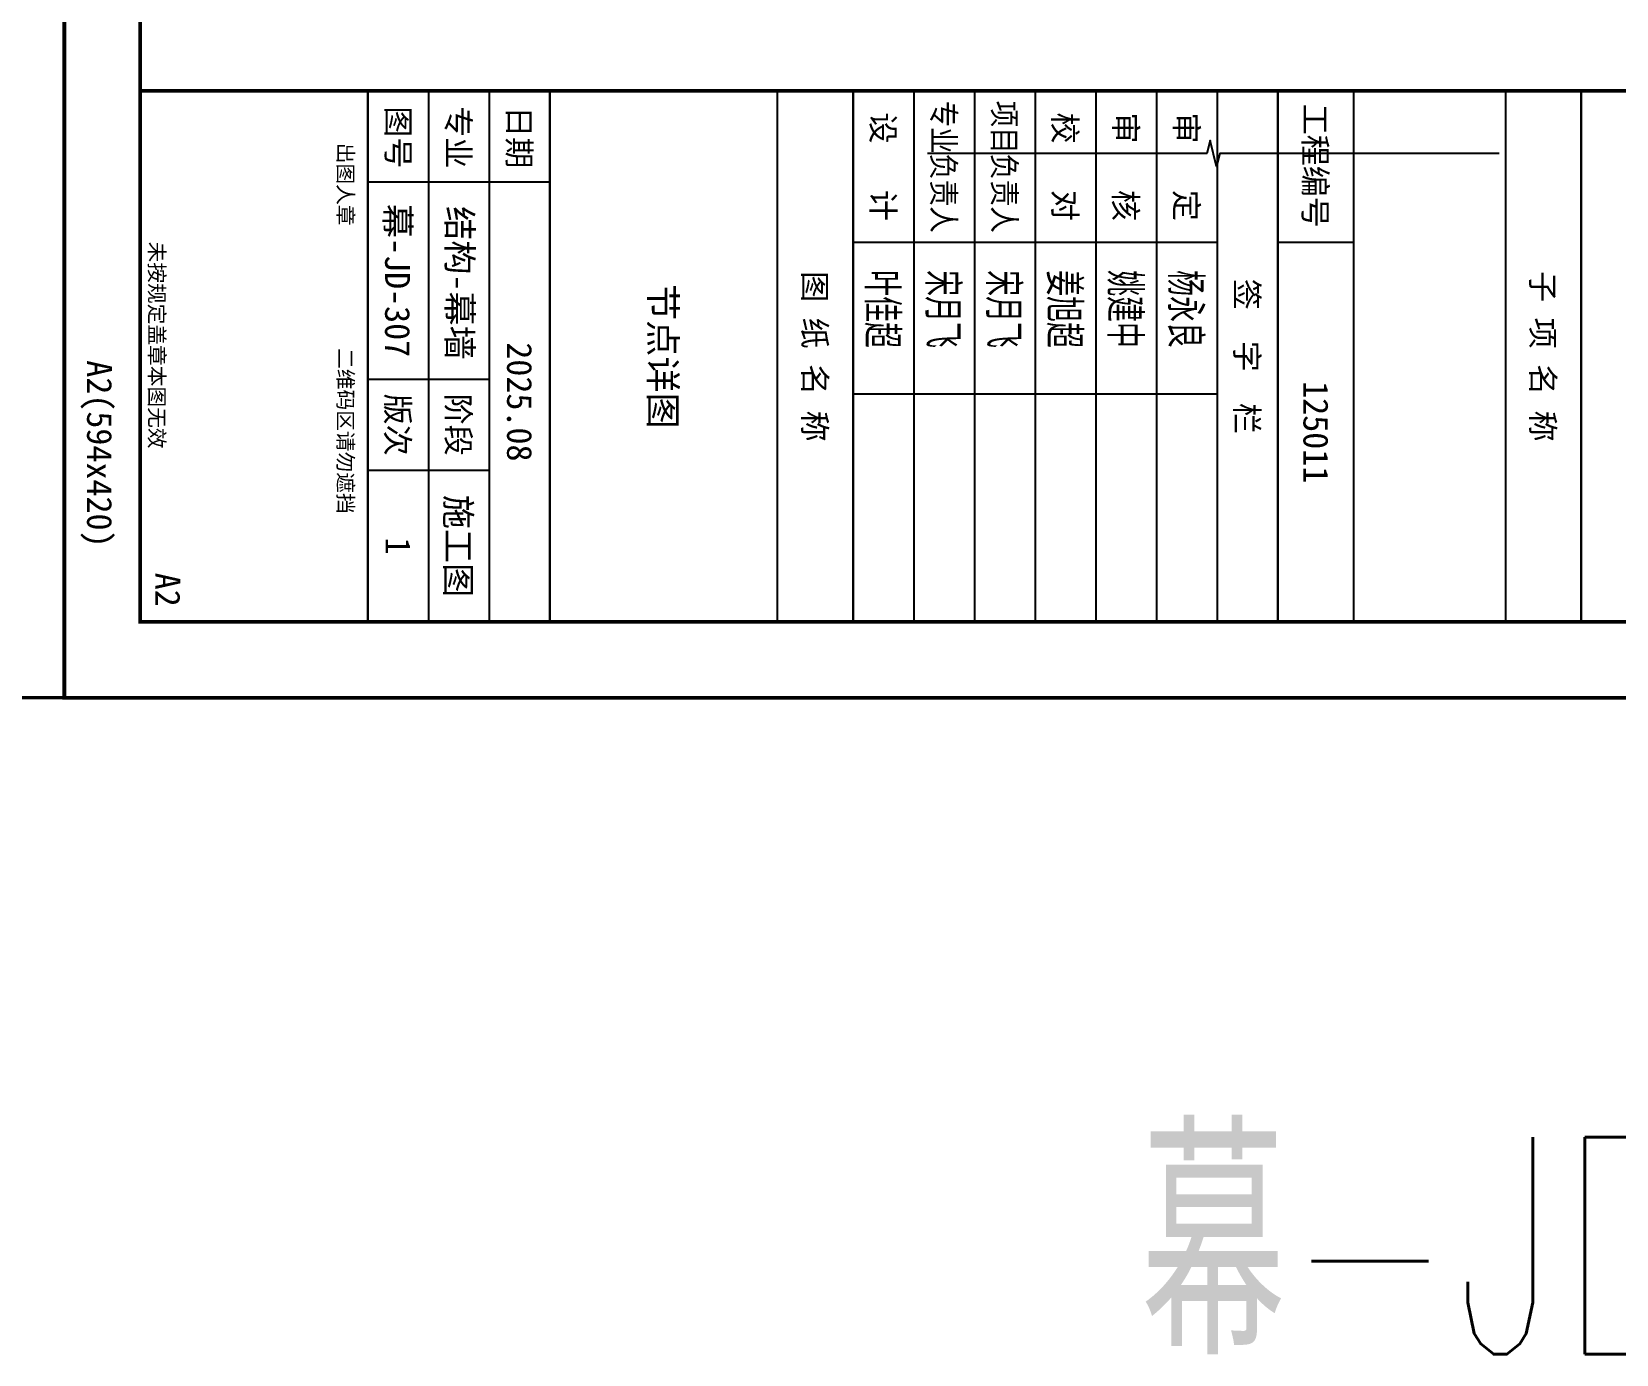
# Model space of a CAD drawing. Extents: x -160106 to 966792, y -663931 to 1550022.
# Drawn here: x -72826 to -71363, y -113808 to -112587 of the extents above; entities that cross this region are included whole.
import ezdxf
from ezdxf.enums import TextEntityAlignment as Align
from ezdxf.xclip import XClip

# ---------------------------------------------------------------- set-up
doc = ezdxf.new("R2010")
doc.units = 0
for name, color, linetype in [('!ZN1-文字-7', 7, 'Continuous'), ('0-cxFrame', 155, 'Continuous'), ('20剖面图$0$AS-WALL', 40, 'Continuous'), ('3符号', 173, 'Continuous'), ('qianming', 155, 'Continuous'), ('TEXT', 7, 'Continuous')]:
    doc.layers.add(name, color=color, linetype=linetype)
doc.layers.add('0-cxText', color=131, linetype='Continuous', lineweight=25)
doc.styles.add('BZHZ', font='bzxw', dxfattribs={"width": 0.8, "bigfont": 'bzhz'})
doc.styles.add('cx_biaoti', font='')
doc.styles.add('cx_tuming', font='simhei.ttf')
doc.styles.add('cx_tuqian1', font='')
doc.styles.add('ZNTextStyle', font='ROMANS.shx', dxfattribs={"width": 0.7, "bigfont": 'CHINESE.shx'})
doc.styles.add('黑体', font='simhei.ttf', dxfattribs={"height": 12})
doc.styles.get('cx_biaoti').set_extended_font_data('SimSun')
doc.styles.get('cx_tuqian1').set_extended_font_data('SimSun')

# ---------------------------------------------------------------- blocks, each defined once
blk = doc.blocks.new('20250829153746')
at = {"layer": '20剖面图$0$AS-WALL'}
blk.add_lwpolyline([(6815.2, -200), (615, -200), (615, -200)], dxfattribs=at)
blk = doc.blocks.new('zjcx_lan_qianzi(Dragon)')
for p, q in [((-7000, 4800), (0, 4800)), ((-5000, 4800), (-5000, 0)), ((-3000, 4800), (-3000, 0)), ((-7000, 4000), (0, 4000)), ((-7000, 3200), (0, 3200)), ((-7000, 2400), (0, 2400)), ((-7000, 1600), (0, 1600)), ((-7000, 800), (0, 800))]:
    blk.add_line(p, q)
at = {"const_width": 30}
blk.add_lwpolyline([(-7000, 5600), (0, 5600)], dxfattribs=at)
blk.add_lwpolyline([(-7000, 5600), (0, 5600), (0, 0), (-7000, 0)], close=True, dxfattribs=at)
at = {"style": 'cx_biaoti'}
for s, p in [('签  字  栏', (-3500, 5200)), ('审   定', (-6000, 4400)), ('审   核', (-6000, 3600)), ('校   对', (-6000, 2800)), ('设   计', (-6000, 400))]:
    blk.add_text(s, height=300, dxfattribs=at).set_placement(p, align=Align.MIDDLE)
at = {"style": 'cx_biaoti', "width": 0.85}
for s, p in [('项目负责人', (-6000, 2000)), ('专业负责人', (-6000, 1200))]:
    blk.add_text(s, height=300, dxfattribs=at).set_placement(p, align=Align.MIDDLE)
blk = doc.blocks.new('T-签字(Dragon)')
at = {"layer": '0-cxFrame'}
blk.add_blockref('zjcx_lan_qianzi(Dragon)', (0, 0), dxfattribs=at)
at = {"layer": 'qianming', "style": 'BZHZ', "width": 0.8}
for s, p in [('杨永良', (-4124, 4400)), ('姚建中', (-4124, 3600)), ('姜旭超', (-4124, 2800)), ('宋月飞', (-4124, 2000)), ('宋月飞', (-4124, 1200)), ('叶佳超', (-4124, 400))]:
    blk.add_text(s, height=450, dxfattribs=at).set_placement(p, align=Align.MIDDLE)
blk = doc.blocks.new('zjcx_lan_tuming(Dragon)')
for p, q in [((-7000, 8400), (0, 8400)), ((-5800, 3000), (-5800, 5400)), ((-7000, 4600), (0, 4600)), ((-3200, 3000), (-3200, 4600)), ((-2000, 3000), (-2000, 4600)), ((-7000, 3800), (0, 3800))]:
    blk.add_line(p, q)
at = {"const_width": 30}
for points in [[(-7000, 9400), (0, 9400)], [(-7000, 5400), (0, 5400)], [(-7000, 3000), (0, 3000)], [(-7000, 0), (0, 0)]]:
    blk.add_lwpolyline(points, dxfattribs=at)
blk.add_lwpolyline([(-7000, 9400), (0, 9400), (0, 0), (-7000, 0)], close=True)
at = {"style": 'cx_biaoti'}
for s, p in [('图 纸 名 称', (-3500, 8900)), ('日期', (-6388, 5000)), ('专业', (-6388, 4200)), ('阶段', (-2600, 4200)), ('图号', (-6388, 3400)), ('版次', (-2600, 3400))]:
    blk.add_text(s, height=300, dxfattribs=at).set_placement(p, align=Align.MIDDLE)
for s, p in [('出图人章', (-6316, 2607)), ('二维码区请勿遮挡', (-3609, 2607)), ('未按规定盖章本图无效', (-5013, 120))]:
    blk.add_text(s, height=200, dxfattribs=at).set_placement(p)
blk = doc.blocks.new('T-图签(Dragon)')
blk.add_blockref('zjcx_lan_tuming(Dragon)', (0, 0))
at = {"color": 3, "style": 'cx_biaoti'}
for s, p in [('2025.08', (-2900, 5000)), ('结构-幕墙 ', (-4356, 4219)), ('施工图', (-1000, 4200))]:
    blk.add_text(s, height=330, dxfattribs=at).set_placement(p, align=Align.MIDDLE)
blk = doc.blocks.new('zjcx_lan_xiangmu(Dragon)')
for p, q in [((-7000, 9000), (0, 9000)), ((-7000, 6000), (0, 6000)), ((-7000, 3000), (0, 3000)), ((-5000, 1000), (-5000, 0))]:
    blk.add_line(p, q)
at = {"const_width": 30}
for points in [[(-7000, 10000), (0, 10000)], [(-7000, 7000), (0, 7000)], [(-7000, 7000), (0, 7000)], [(-7000, 4000), (0, 4000)], [(-7000, 4000), (0, 4000)], [(-7000, 1000), (0, 1000)], [(-7000, 0), (0, 0)]]:
    blk.add_lwpolyline(points, dxfattribs=at)
blk.add_lwpolyline([(-7000, 10000), (0, 10000), (0, 0), (-7000, 0)], close=True)
at = {"style": 'cx_biaoti'}
for s, p in [('建 设 单 位', (-3500, 9500)), ('项 目 名 称', (-3500, 6500)), ('子 项 名 称', (-3500, 3500)), ('工程编号', (-6013, 500))]:
    blk.add_text(s, height=300, dxfattribs=at).set_placement(p, align=Align.MIDDLE)
blk = doc.blocks.new('T-项目(Dragon)')
blk.add_blockref('zjcx_lan_xiangmu(Dragon)', (0, 0))
at = {"color": 3, "style": 'cx_tuming'}
for s, height, p in [('嘉兴世赫建达智能装备有限公司', 330, (-6816, 7901)), ('年产500套智能装备建设项目 ', 350, (-6638, 4859))]:
    blk.add_text(s, height=height, dxfattribs=at).set_placement(p)
blk = doc.blocks.new('zjcx_T2(Dragon)')
at = {"layer": '0-cxFrame', "const_width": 50}
blk.add_lwpolyline([(-7000, 40000), (0, 40000), (0, 0), (-7000, 0)], close=True, dxfattribs=at)
at = {"layer": '0-cxFrame'}
for name, p in [('T-项目(Dragon)', (0, 15000)), ('T-签字(Dragon)', (0, 9400)), ('T-图签(Dragon)', (0, 0))]:
    blk.add_blockref(name, p, dxfattribs=at)
blk = doc.blocks.new('TK22.A2 L(Dragon)')
at = {"layer": '0-cxFrame', "color": 7, "const_width": 0.5}
blk.add_lwpolyline([(0, 0), (-594, 0), (-594, 420), (0, 420)], close=True, dxfattribs=at)
at = {"layer": '0-cxFrame', "const_width": 0.5}
for points in [[(-80, 10), (-574, 10), (-574, 410), (-80, 410)], [(-10, 10), (-80, 10), (-80, 410), (-10, 410)]]:
    blk.add_lwpolyline(points, close=True, dxfattribs=at)
at = {"layer": '0-cxFrame', "xscale": 0.01, "yscale": 0.01, "zscale": 0.01}
blk.add_blockref('zjcx_T2(Dragon)', (-10, 10), dxfattribs=at)
at = {"style": '黑体', "flags": 4}
blk.add_attdef('图幅', text='', height=3.3, dxfattribs=at).set_placement((-40, 3), align=Align.RIGHT)
at = {"layer": '0-cxFrame', "style": '黑体'}
blk.add_text('(594x420)', height=3.3, dxfattribs=at).set_placement((-40, 3))
at = {"layer": '0-cxText', "flags": 4}
for tag, height, style, p in [('建设单位', 3.5, 'cx_tuming', (-45, 240)), ('项目名称', 3.5, 'cx_tuming', (-45, 210)), ('子项名称', 3.5, 'cx_tuming', (-45, 180)), ('工程编号', 3.3, 'cx_tuqian1', (-35, 165)), ('图名1', 3.5, 'cx_tuming', (-45, 87)), ('图名2', 3.5, 'cx_tuming', (-45, 79)), ('图名3', 3.5, 'cx_tuming', (-45, 71)), ('出图日期', 3.3, 'cx_tuqian1', (-39, 60)), ('专业', 3.3, 'cx_tuqian1', (-55, 52)), ('图号', 3.3, 'cx_tuqian1', (-55, 44)), ('版次', 3.3, 'cx_tuqian1', (-20, 44))]:
    blk.add_attdef(tag, text='', height=height, dxfattribs=dict(at, style=style)).set_placement(p, align=Align.MIDDLE)
at = {"layer": 'Defpoints', "color": 6, "flags": 4}
for tag, height, style, p in [('tufu', 3.3, '黑体', (-12, 12)), ('dwfname', 4, 'cx_tuqian1', (-80, 3))]:
    blk.add_attdef(tag, text='', height=height, dxfattribs=dict(at, style=style)).set_placement(p, align=Align.RIGHT)

msp = doc.modelspace()

# ---------------------------------------------------------------- linework, layer by layer
at = {"layer": '3符号'}
msp.add_lwpolyline([(-71471.09, -112699.65), (-71728.9, -112699.65), (-71731.9, -112711.65), (-71737.9, -112687.65), (-71740.9, -112699.65), (-71998.72, -112699.65)], dxfattribs=at)

# ---------------------------------------------------------------- block references
at = {"layer": '0-cxFrame'}
ref = msp.add_blockref('TK22.A2 L(Dragon)', (-72795.4, -113201.84), dxfattribs=dict(at, xscale=7, yscale=7, zscale=7, rotation=270))
ref.add_attrib('图名2', '节点详图', dxfattribs={"layer": '0-cxText', "height": 24.5, "rotation": 270, "style": 'cx_tuming'}).set_placement((-72242.4, -112886.84), align=Align.MIDDLE)
ref.add_attrib('工程编号', '125011', dxfattribs={"layer": '0-cxText', "height": 23.1, "rotation": 270, "style": 'cx_tuqian1'}).set_placement((-71640.4, -112956.84), align=Align.MIDDLE)
ref.add_attrib('图号', '幕-JD-307', dxfattribs={"layer": '0-cxText', "height": 23.1, "rotation": 270, "style": 'cx_tuqian1'}).set_placement((-72487.4, -112816.84), align=Align.MIDDLE)
ref.add_attrib('版次', '1', dxfattribs={"layer": '0-cxText', "height": 23.1, "rotation": 270, "style": 'cx_tuqian1'}).set_placement((-72487.4, -113061.84), align=Align.MIDDLE)
ref.add_attrib('图幅', 'A2', dxfattribs={"layer": '0', "height": 23.1, "rotation": 270, "style": '黑体'}).set_placement((-72774.4, -112921.84), align=Align.RIGHT)
ref.add_attrib('tufu', 'A2', dxfattribs={"layer": 'Defpoints', "color": 6, "height": 23.1, "rotation": 270, "style": '黑体'}).set_placement((-72711.4, -113117.84), align=Align.RIGHT)
at = {"layer": 'TEXT', "ltscale": 60}
ref = msp.add_blockref('20250829153746', (-75118.62, -112670.63), dxfattribs=at)
XClip(ref).set_block_clipping_path([(-406.4479753918, -306.280065972), (897.6613796696, 1847.4999895258)])

# ---------------------------------------------------------------- texts
at = {"layer": '!ZN1-文字-7', "ltscale": 20, "style": 'ZNTextStyle', "width": 0.7}
msp.add_text('幕-JD-307', height=200.258, dxfattribs=at).set_placement((-71801.54, -113707.49, 0), align=Align.MIDDLE_LEFT)

# ---------------------------------------------------------------- next in the draw order: block references
at = {"layer": '0-cxFrame', "xscale": 6, "yscale": 6, "zscale": 6}
msp.add_blockref('TK22.A2 L(Dragon)', (-72795.4, -113201.84), dxfattribs=at)

doc.saveas('drawing.dxf')
